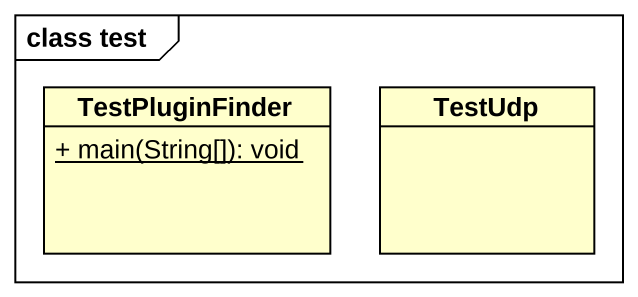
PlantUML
@startuml
mainframe class test
hide circle
hide empty members
skinparam classAttributeIconSize 0
class TestPluginFinder {
  {static} + main(String[]): void
}
class TestUdp
@enduml
